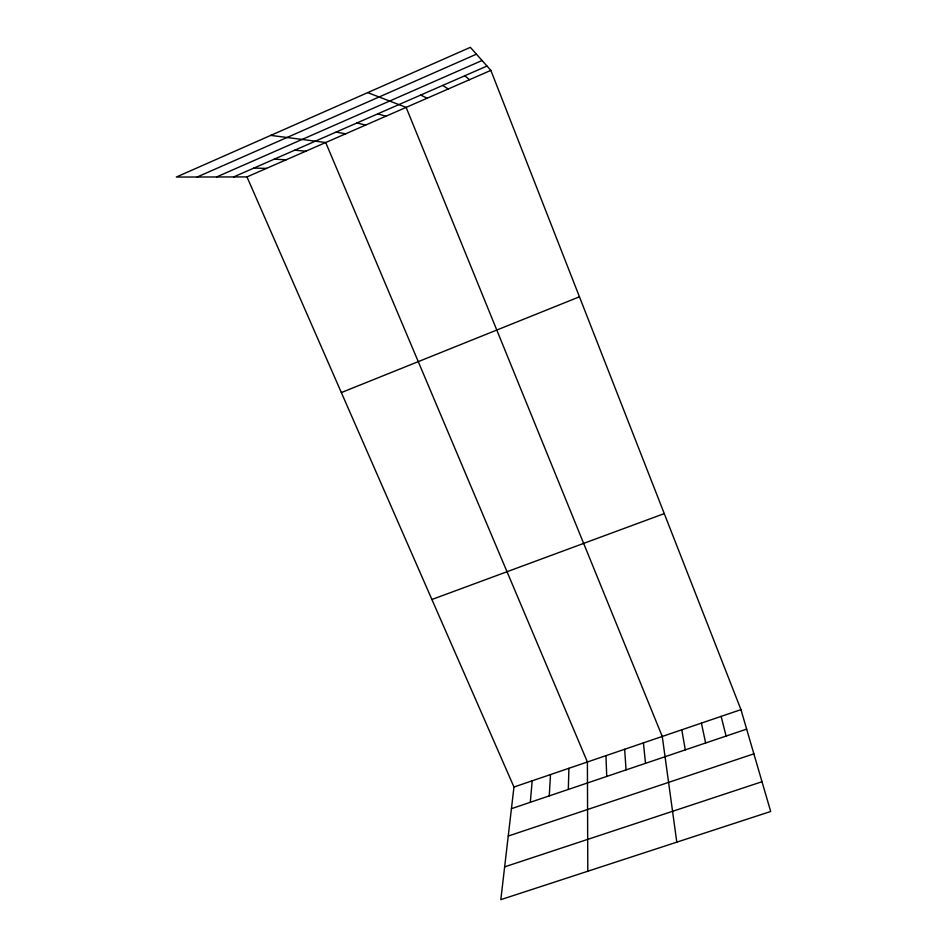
<?xml version="1.0" encoding="UTF-8"?>
<svg xmlns="http://www.w3.org/2000/svg" width="947" height="947" viewBox="0 0 947 947"><rect width="100%" height="100%" fill="white"/><g stroke="black" fill="none" stroke-linecap="round" stroke-linejoin="round"><path stroke-width="1.42" d="M568.318 789.431L568.91 768.289M549.26 795.882L550.503 774.563M530.308 802.287L532.19 780.813M246.978 176.911L513.961 787.028L500.821 899.65L770.692 811.484L740.956 709.623L490.854 70.374L470.339 47.35L176.308 177.053L246.978 176.911L490.854 70.374M197.177 177.018L476.424 54.18M216.567 176.971L482.059 60.501M233.613 176.947L486.995 66.041M341.346 392.567L579.446 296.802M431.903 599.498L664.261 513.594M513.961 787.028L740.956 709.623M511.439 808.679L746.638 729.119M508.243 836.059L753.859 753.836M504.644 866.86L762.004 781.725M253.879 168.081L266.498 168.388M274.251 159.155L286.124 159.818M294.73 150.194L305.857 151.189M270.771 135.385L325.697 142.524L587.4 761.98L587.803 871.24M336.043 132.107L345.643 133.811M356.877 122.992L365.696 125.051M377.829 113.829L385.867 116.244M367.72 92.617L406.133 107.39L662.261 736.458L676.797 842.155M420.728 95.043L427.133 98.216M442.687 85.431L448.251 88.982M464.776 75.772L469.499 79.702M721.129 716.382L726.089 736.068M701.407 723.106L705.633 742.993M681.793 729.794L685.285 749.87M643.415 742.886L645.511 763.329M624.653 749.278L626.062 769.899M605.973 755.647L606.719 776.445"/></g></svg>
